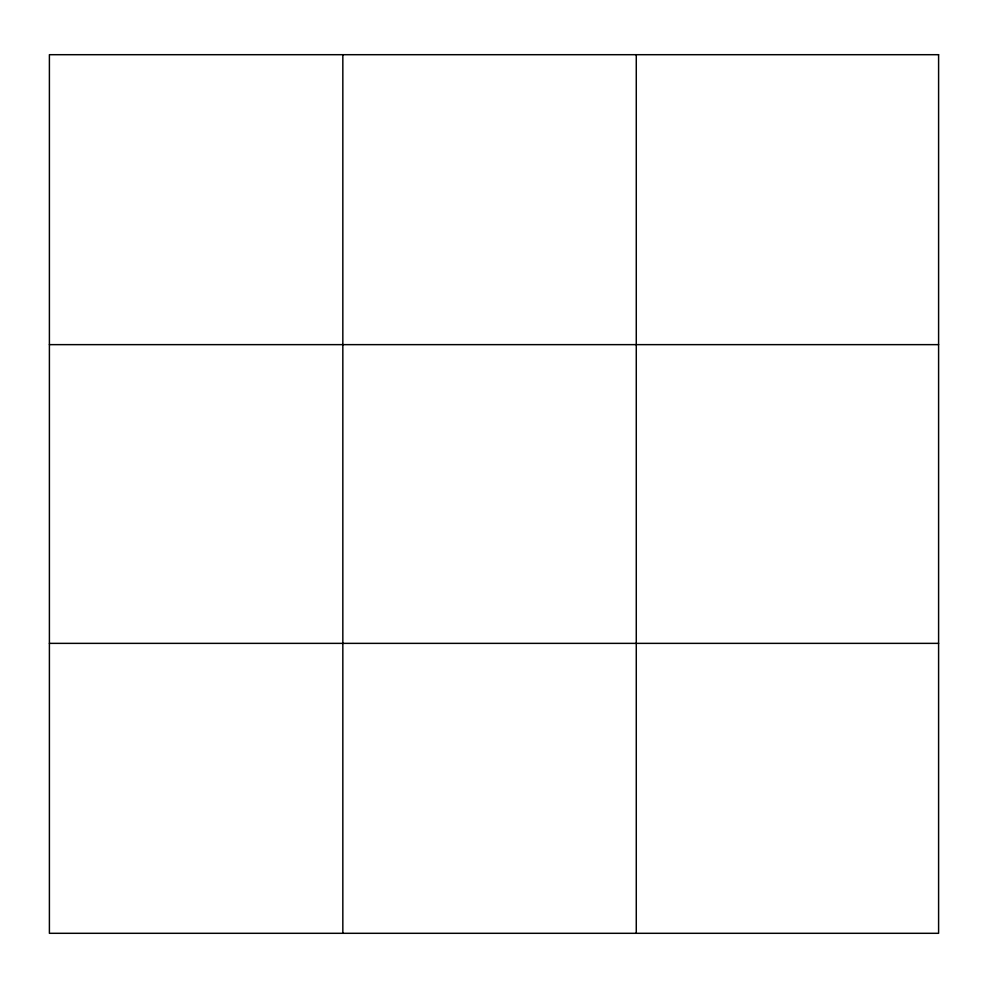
<?xml version="1.0" encoding="UTF-8"?>
<svg xmlns="http://www.w3.org/2000/svg" width="988" height="988" viewBox="0 0 988 988"><rect width="100%" height="100%" fill="white"/><g stroke="black" fill="none" stroke-linecap="round" stroke-linejoin="round"><path stroke-width="1.48" d="M342.836 54.698L342.836 933.302M636.272 54.698L636.272 933.302M49.4 344.639L938.6 344.639M49.4 643.361L938.6 643.361M938.6 54.698L938.6 933.302L49.4 933.302L49.4 54.698L938.6 54.698"/></g></svg>
